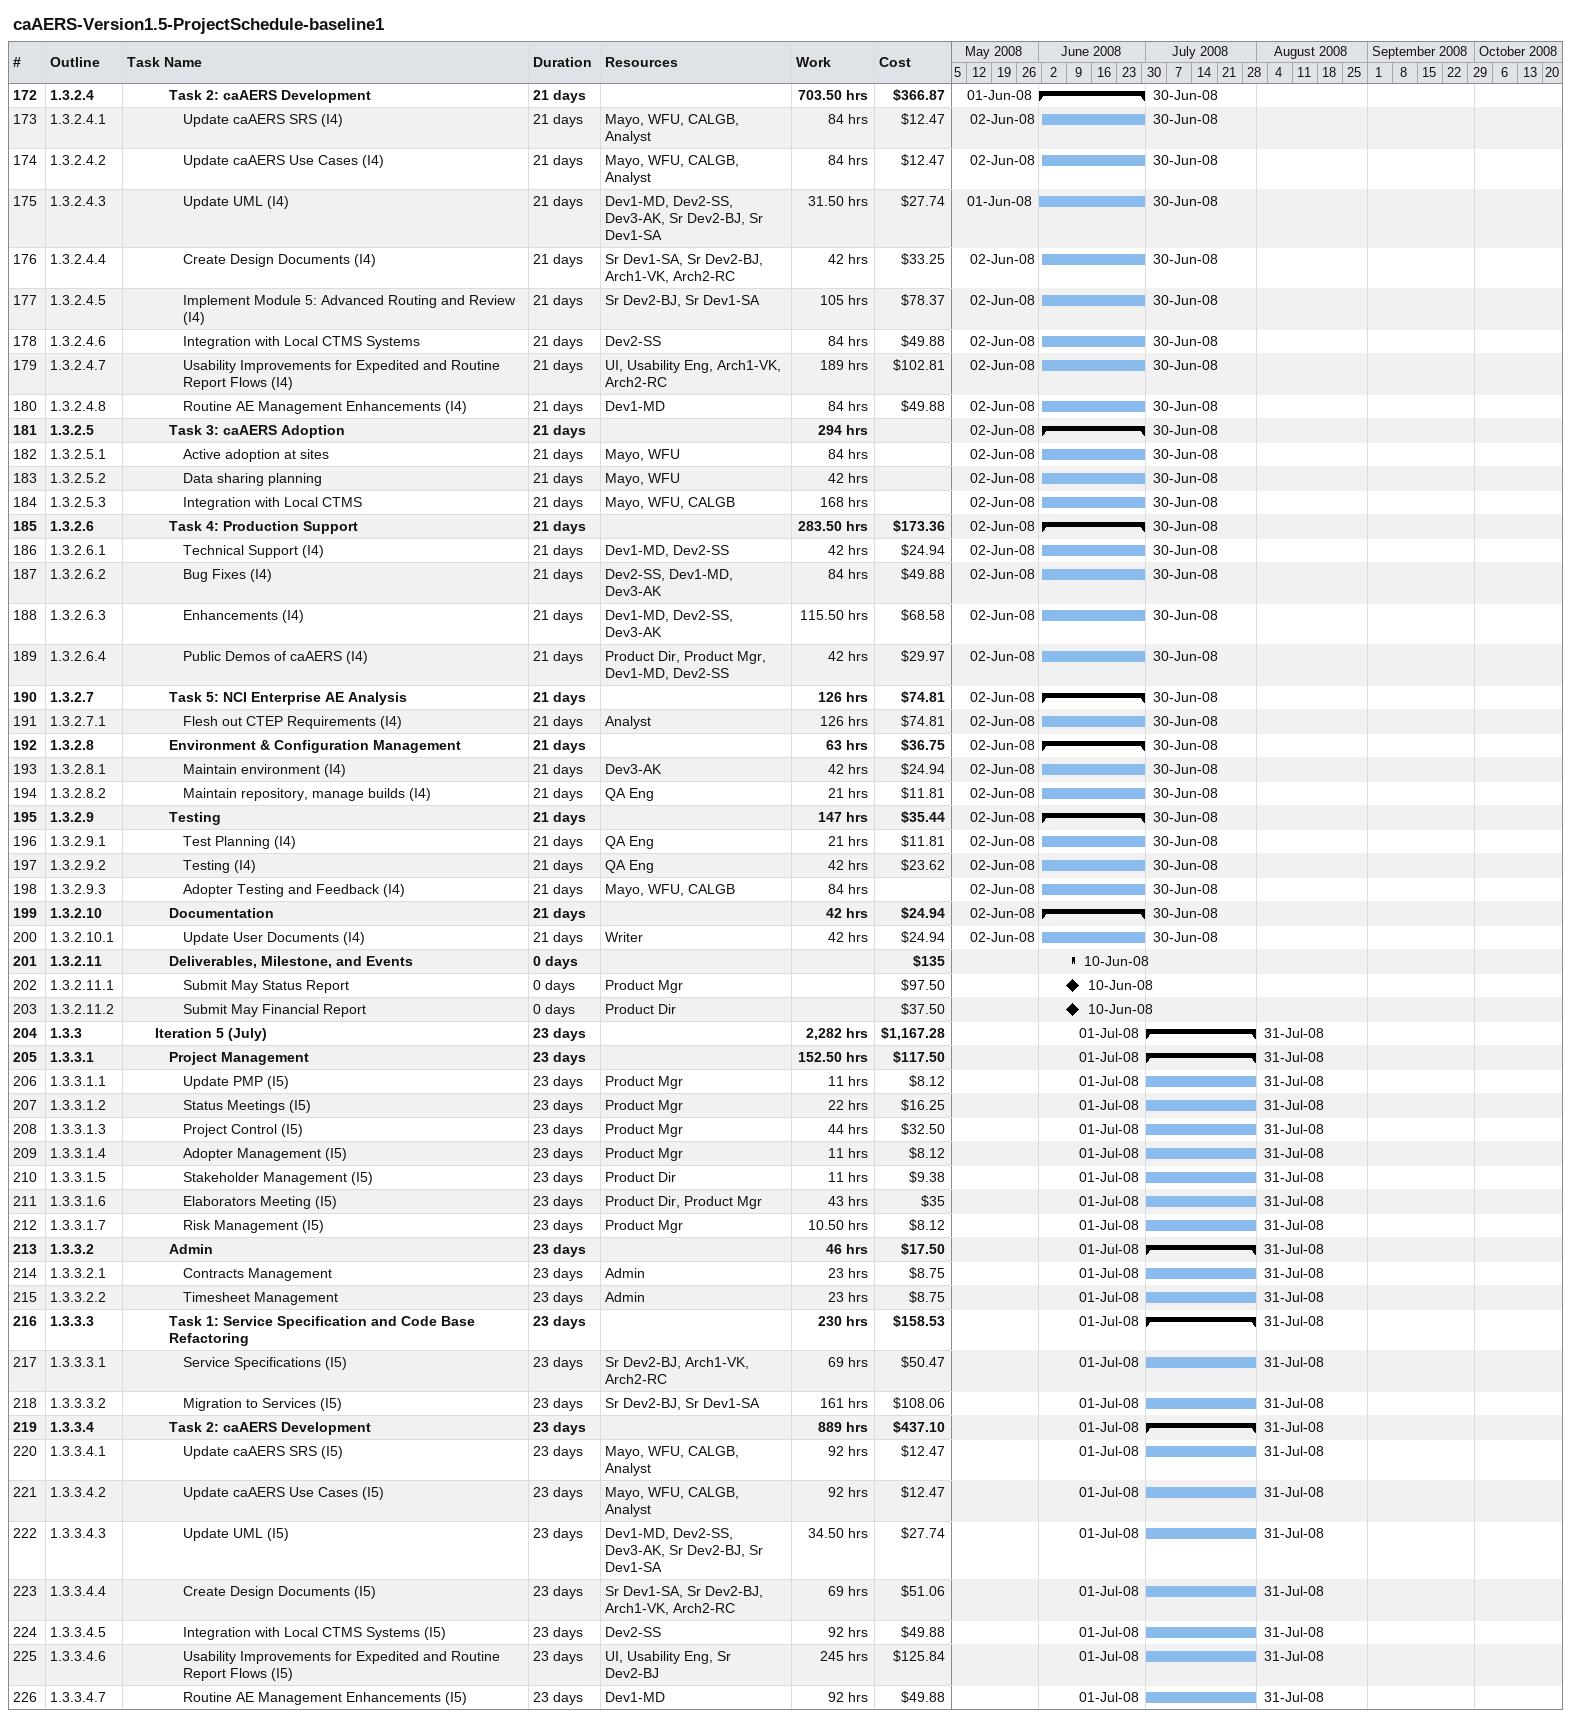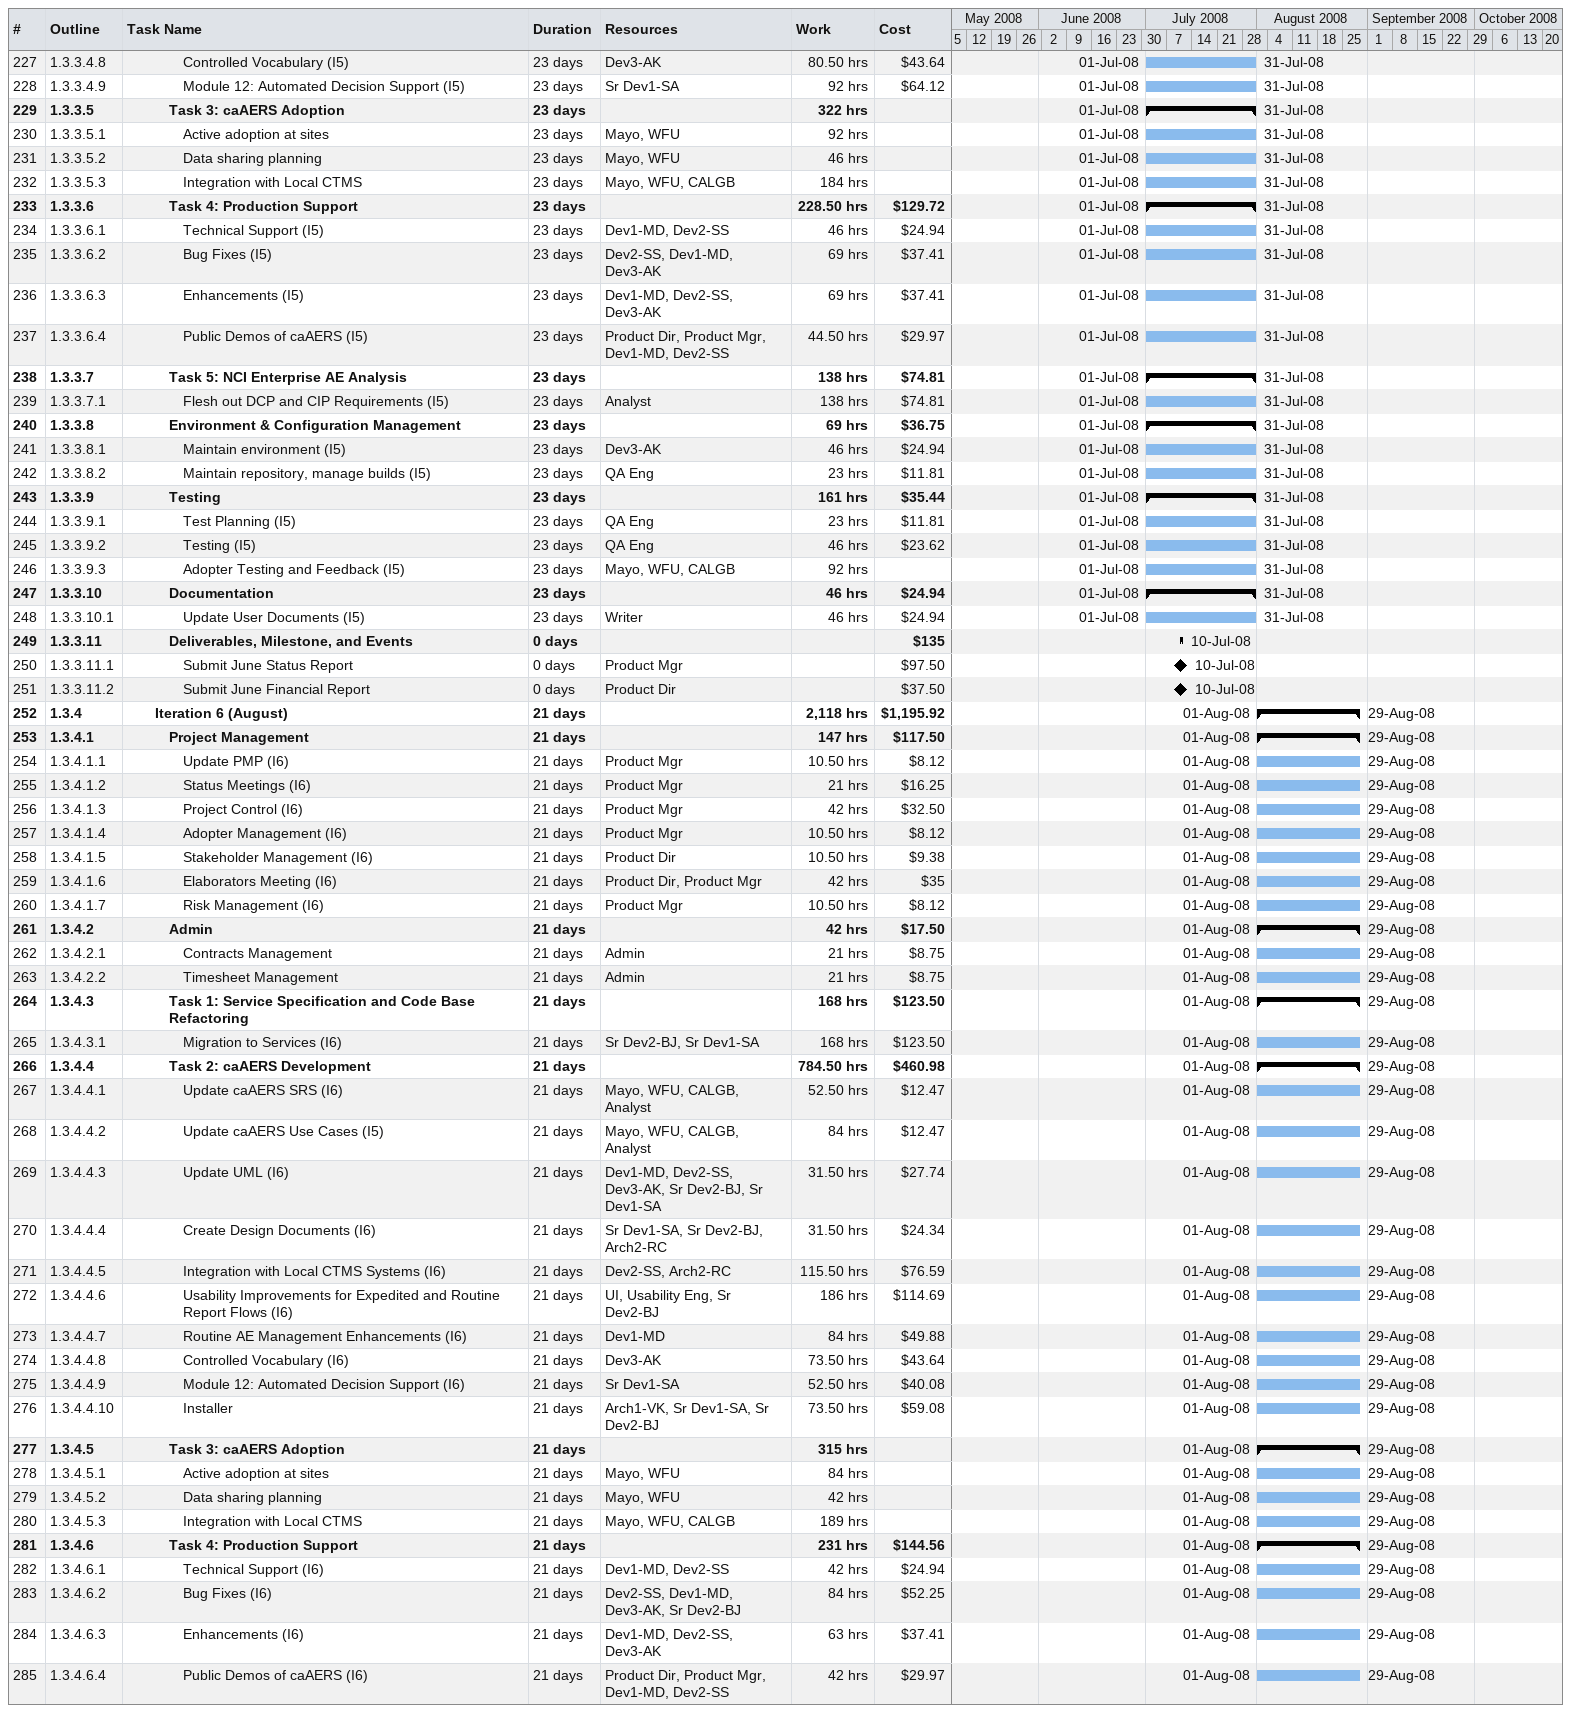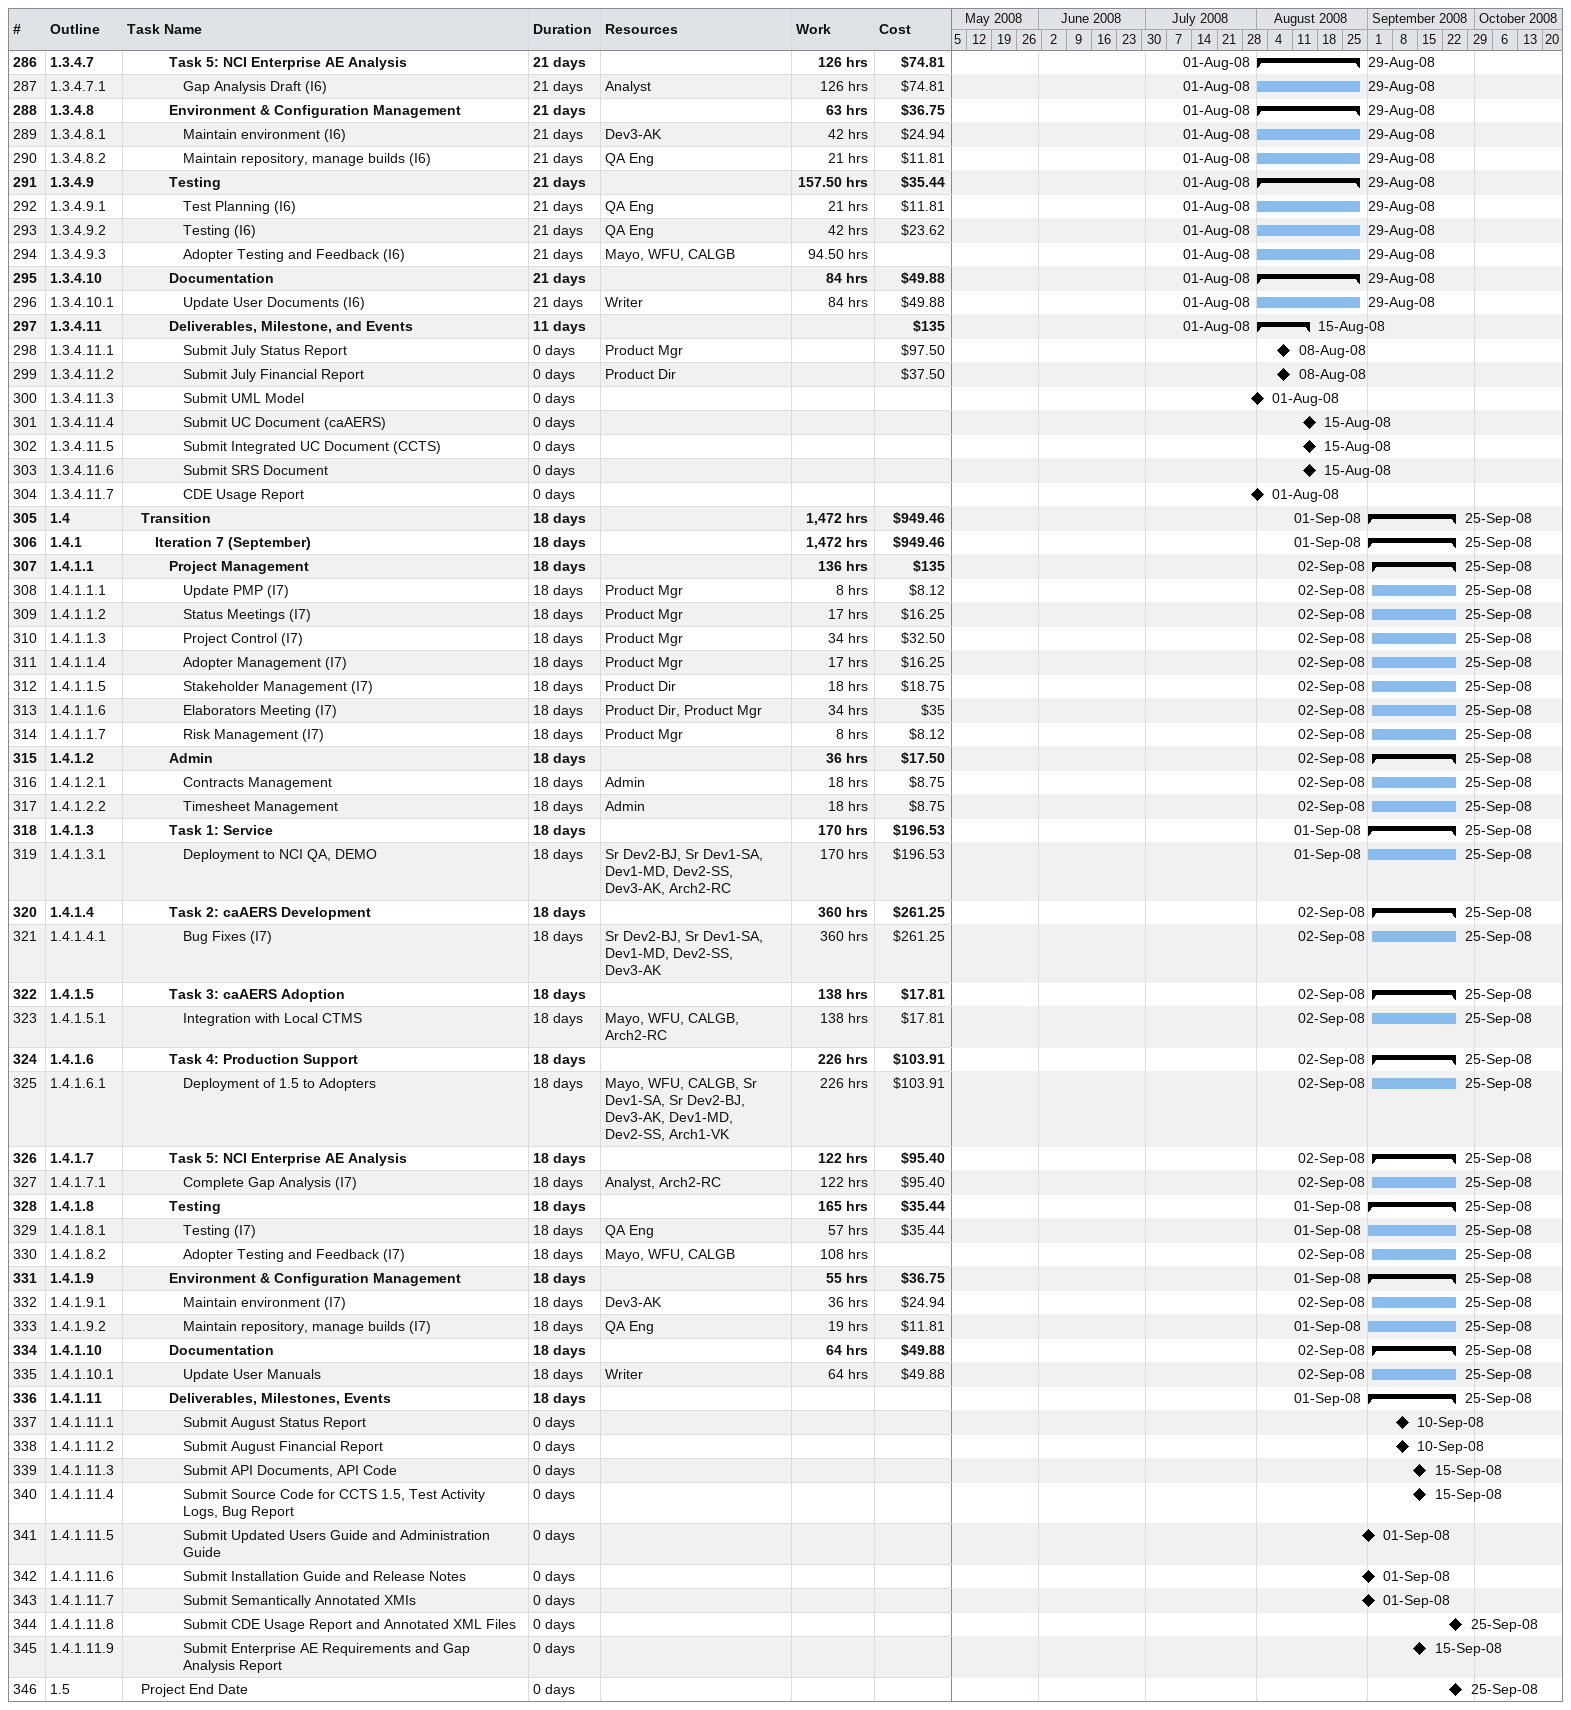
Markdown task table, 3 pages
caAERS-Version1.5-ProjectSchedule-baseline1

| ID | WBS | Task | Duration | Start | Finish | Resources | Work (h) | Cost ($) |
|---|---|---|---|---|---|---|---|---|
| 172 | 1.3.2.4 | **Task 2: caAERS Development** | 21d | 2008-06-01 | 2008-06-30 |  | 703.50 | 366.87 |
| 173 | 1.3.2.4.1 | Update caAERS SRS (I4) | 21d | 2008-06-02 | 2008-06-30 | Mayo, WFU, CALGB, Analyst | 84 | 12.47 |
| 174 | 1.3.2.4.2 | Update caAERS Use Cases (I4) | 21d | 2008-06-02 | 2008-06-30 | Mayo, WFU, CALGB, Analyst | 84 | 12.47 |
| 175 | 1.3.2.4.3 | Update UML (I4) | 21d | 2008-06-01 | 2008-06-30 | Dev1-MD, Dev2-SS, Dev3-AK, Sr Dev2-BJ, Sr Dev1-SA | 31.50 | 27.74 |
| 176 | 1.3.2.4.4 | Create Design Documents (I4) | 21d | 2008-06-02 | 2008-06-30 | Sr Dev1-SA, Sr Dev2-BJ, Arch1-VK, Arch2-RC | 42 | 33.25 |
| 177 | 1.3.2.4.5 | Implement Module 5: Advanced Routing and Review (I4) | 21d | 2008-06-02 | 2008-06-30 | Sr Dev2-BJ, Sr Dev1-SA | 105 | 78.37 |
| 178 | 1.3.2.4.6 | Integration with Local CTMS Systems | 21d | 2008-06-02 | 2008-06-30 | Dev2-SS | 84 | 49.88 |
| 179 | 1.3.2.4.7 | Usability Improvements for Expedited and Routine Report Flows (I4) | 21d | 2008-06-02 | 2008-06-30 | UI, Usability Eng, Arch1-VK, Arch2-RC | 189 | 102.81 |
| 180 | 1.3.2.4.8 | Routine AE Management Enhancements (I4) | 21d | 2008-06-02 | 2008-06-30 | Dev1-MD | 84 | 49.88 |
| 181 | 1.3.2.5 | **Task 3: caAERS Adoption** | 21d | 2008-06-02 | 2008-06-30 |  | 294 |  |
| 182 | 1.3.2.5.1 | Active adoption at sites | 21d | 2008-06-02 | 2008-06-30 | Mayo, WFU | 84 |  |
| 183 | 1.3.2.5.2 | Data sharing planning | 21d | 2008-06-02 | 2008-06-30 | Mayo, WFU | 42 |  |
| 184 | 1.3.2.5.3 | Integration with Local CTMS | 21d | 2008-06-02 | 2008-06-30 | Mayo, WFU, CALGB | 168 |  |
| 185 | 1.3.2.6 | **Task 4: Production Support** | 21d | 2008-06-02 | 2008-06-30 |  | 283.50 | 173.36 |
| 186 | 1.3.2.6.1 | Technical Support (I4) | 21d | 2008-06-02 | 2008-06-30 | Dev1-MD, Dev2-SS | 42 | 24.94 |
| 187 | 1.3.2.6.2 | Bug Fixes (I4) | 21d | 2008-06-02 | 2008-06-30 | Dev2-SS, Dev1-MD, Dev3-AK | 84 | 49.88 |
| 188 | 1.3.2.6.3 | Enhancements (I4) | 21d | 2008-06-02 | 2008-06-30 | Dev1-MD, Dev2-SS, Dev3-AK | 115.50 | 68.58 |
| 189 | 1.3.2.6.4 | Public Demos of caAERS (I4) | 21d | 2008-06-02 | 2008-06-30 | Product Dir, Product Mgr, Dev1-MD, Dev2-SS | 42 | 29.97 |
| 190 | 1.3.2.7 | **Task 5: NCI Enterprise AE Analysis** | 21d | 2008-06-02 | 2008-06-30 |  | 126 | 74.81 |
| 191 | 1.3.2.7.1 | Flesh out CTEP Requirements (I4) | 21d | 2008-06-02 | 2008-06-30 | Analyst | 126 | 74.81 |
| 192 | 1.3.2.8 | **Environment & Configuration Management** | 21d | 2008-06-02 | 2008-06-30 |  | 63 | 36.75 |
| 193 | 1.3.2.8.1 | Maintain environment (I4) | 21d | 2008-06-02 | 2008-06-30 | Dev3-AK | 42 | 24.94 |
| 194 | 1.3.2.8.2 | Maintain repository, manage builds (I4) | 21d | 2008-06-02 | 2008-06-30 | QA Eng | 21 | 11.81 |
| 195 | 1.3.2.9 | **Testing** | 21d | 2008-06-02 | 2008-06-30 |  | 147 | 35.44 |
| 196 | 1.3.2.9.1 | Test Planning (I4) | 21d | 2008-06-02 | 2008-06-30 | QA Eng | 21 | 11.81 |
| 197 | 1.3.2.9.2 | Testing (I4) | 21d | 2008-06-02 | 2008-06-30 | QA Eng | 42 | 23.62 |
| 198 | 1.3.2.9.3 | Adopter Testing and Feedback (I4) | 21d | 2008-06-02 | 2008-06-30 | Mayo, WFU, CALGB | 84 |  |
| 199 | 1.3.2.10 | **Documentation** | 21d | 2008-06-02 | 2008-06-30 |  | 42 | 24.94 |
| 200 | 1.3.2.10.1 | Update User Documents (I4) | 21d | 2008-06-02 | 2008-06-30 | Writer | 42 | 24.94 |
| 201 | 1.3.2.11 | **Deliverables, Milestone, and Events** | 0d | 2008-06-10 | 2008-06-10 |  |  | 135 |
| 202 | 1.3.2.11.1 | Submit May Status Report | 0d | 2008-06-10 | 2008-06-10 | Product Mgr |  | 97.50 |
| 203 | 1.3.2.11.2 | Submit May Financial Report | 0d | 2008-06-10 | 2008-06-10 | Product Dir |  | 37.50 |
| 204 | 1.3.3 | **Iteration 5 (July)** | 23d | 2008-07-01 | 2008-07-31 |  | 2282 | 1167.28 |
| 205 | 1.3.3.1 | **Project Management** | 23d | 2008-07-01 | 2008-07-31 |  | 152.50 | 117.50 |
| 206 | 1.3.3.1.1 | Update PMP (I5) | 23d | 2008-07-01 | 2008-07-31 | Product Mgr | 11 | 8.12 |
| 207 | 1.3.3.1.2 | Status Meetings (I5) | 23d | 2008-07-01 | 2008-07-31 | Product Mgr | 22 | 16.25 |
| 208 | 1.3.3.1.3 | Project Control (I5) | 23d | 2008-07-01 | 2008-07-31 | Product Mgr | 44 | 32.50 |
| 209 | 1.3.3.1.4 | Adopter Management (I5) | 23d | 2008-07-01 | 2008-07-31 | Product Mgr | 11 | 8.12 |
| 210 | 1.3.3.1.5 | Stakeholder Management (I5) | 23d | 2008-07-01 | 2008-07-31 | Product Dir | 11 | 9.38 |
| 211 | 1.3.3.1.6 | Elaborators Meeting (I5) | 23d | 2008-07-01 | 2008-07-31 | Product Dir, Product Mgr | 43 | 35 |
| 212 | 1.3.3.1.7 | Risk Management (I5) | 23d | 2008-07-01 | 2008-07-31 | Product Mgr | 10.50 | 8.12 |
| 213 | 1.3.3.2 | **Admin** | 23d | 2008-07-01 | 2008-07-31 |  | 46 | 17.50 |
| 214 | 1.3.3.2.1 | Contracts Management | 23d | 2008-07-01 | 2008-07-31 | Admin | 23 | 8.75 |
| 215 | 1.3.3.2.2 | Timesheet Management | 23d | 2008-07-01 | 2008-07-31 | Admin | 23 | 8.75 |
| 216 | 1.3.3.3 | **Task 1: Service Specification and Code Base Refactoring** | 23d | 2008-07-01 | 2008-07-31 |  | 230 | 158.53 |
| 217 | 1.3.3.3.1 | Service Specifications (I5) | 23d | 2008-07-01 | 2008-07-31 | Sr Dev2-BJ, Arch1-VK, Arch2-RC | 69 | 50.47 |
| 218 | 1.3.3.3.2 | Migration to Services (I5) | 23d | 2008-07-01 | 2008-07-31 | Sr Dev2-BJ, Sr Dev1-SA | 161 | 108.06 |
| 219 | 1.3.3.4 | **Task 2: caAERS Development** | 23d | 2008-07-01 | 2008-07-31 |  | 889 | 437.10 |
| 220 | 1.3.3.4.1 | Update caAERS SRS (I5) | 23d | 2008-07-01 | 2008-07-31 | Mayo, WFU, CALGB, Analyst | 92 | 12.47 |
| 221 | 1.3.3.4.2 | Update caAERS Use Cases (I5) | 23d | 2008-07-01 | 2008-07-31 | Mayo, WFU, CALGB, Analyst | 92 | 12.47 |
| 222 | 1.3.3.4.3 | Update UML (I5) | 23d | 2008-07-01 | 2008-07-31 | Dev1-MD, Dev2-SS, Dev3-AK, Sr Dev2-BJ, Sr Dev1-SA | 34.50 | 27.74 |
| 223 | 1.3.3.4.4 | Create Design Documents (I5) | 23d | 2008-07-01 | 2008-07-31 | Sr Dev1-SA, Sr Dev2-BJ, Arch1-VK, Arch2-RC | 69 | 51.06 |
| 224 | 1.3.3.4.5 | Integration with Local CTMS Systems (I5) | 23d | 2008-07-01 | 2008-07-31 | Dev2-SS | 92 | 49.88 |
| 225 | 1.3.3.4.6 | Usability Improvements for Expedited and Routine Report Flows (I5) | 23d | 2008-07-01 | 2008-07-31 | UI, Usability Eng, Sr Dev2-BJ | 245 | 125.84 |
| 226 | 1.3.3.4.7 | Routine AE Management Enhancements (I5) | 23d | 2008-07-01 | 2008-07-31 | Dev1-MD | 92 | 49.88 |
| 227 | 1.3.3.4.8 | Controlled Vocabulary (I5) | 23d | 2008-07-01 | 2008-07-31 | Dev3-AK | 80.50 | 43.64 |
| 228 | 1.3.3.4.9 | Module 12: Automated Decision Support (I5) | 23d | 2008-07-01 | 2008-07-31 | Sr Dev1-SA | 92 | 64.12 |
| 229 | 1.3.3.5 | **Task 3: caAERS Adoption** | 23d | 2008-07-01 | 2008-07-31 |  | 322 |  |
| 230 | 1.3.3.5.1 | Active adoption at sites | 23d | 2008-07-01 | 2008-07-31 | Mayo, WFU | 92 |  |
| 231 | 1.3.3.5.2 | Data sharing planning | 23d | 2008-07-01 | 2008-07-31 | Mayo, WFU | 46 |  |
| 232 | 1.3.3.5.3 | Integration with Local CTMS | 23d | 2008-07-01 | 2008-07-31 | Mayo, WFU, CALGB | 184 |  |
| 233 | 1.3.3.6 | **Task 4: Production Support** | 23d | 2008-07-01 | 2008-07-31 |  | 228.50 | 129.72 |
| 234 | 1.3.3.6.1 | Technical Support (I5) | 23d | 2008-07-01 | 2008-07-31 | Dev1-MD, Dev2-SS | 46 | 24.94 |
| 235 | 1.3.3.6.2 | Bug Fixes (I5) | 23d | 2008-07-01 | 2008-07-31 | Dev2-SS, Dev1-MD, Dev3-AK | 69 | 37.41 |
| 236 | 1.3.3.6.3 | Enhancements (I5) | 23d | 2008-07-01 | 2008-07-31 | Dev1-MD, Dev2-SS, Dev3-AK | 69 | 37.41 |
| 237 | 1.3.3.6.4 | Public Demos of caAERS (I5) | 23d | 2008-07-01 | 2008-07-31 | Product Dir, Product Mgr, Dev1-MD, Dev2-SS | 44.50 | 29.97 |
| 238 | 1.3.3.7 | **Task 5: NCI Enterprise AE Analysis** | 23d | 2008-07-01 | 2008-07-31 |  | 138 | 74.81 |
| 239 | 1.3.3.7.1 | Flesh out DCP and CIP Requirements (I5) | 23d | 2008-07-01 | 2008-07-31 | Analyst | 138 | 74.81 |
| 240 | 1.3.3.8 | **Environment & Configuration Management** | 23d | 2008-07-01 | 2008-07-31 |  | 69 | 36.75 |
| 241 | 1.3.3.8.1 | Maintain environment (I5) | 23d | 2008-07-01 | 2008-07-31 | Dev3-AK | 46 | 24.94 |
| 242 | 1.3.3.8.2 | Maintain repository, manage builds (I5) | 23d | 2008-07-01 | 2008-07-31 | QA Eng | 23 | 11.81 |
| 243 | 1.3.3.9 | **Testing** | 23d | 2008-07-01 | 2008-07-31 |  | 161 | 35.44 |
| 244 | 1.3.3.9.1 | Test Planning (I5) | 23d | 2008-07-01 | 2008-07-31 | QA Eng | 23 | 11.81 |
| 245 | 1.3.3.9.2 | Testing (I5) | 23d | 2008-07-01 | 2008-07-31 | QA Eng | 46 | 23.62 |
| 246 | 1.3.3.9.3 | Adopter Testing and Feedback (I5) | 23d | 2008-07-01 | 2008-07-31 | Mayo, WFU, CALGB | 92 |  |
| 247 | 1.3.3.10 | **Documentation** | 23d | 2008-07-01 | 2008-07-31 |  | 46 | 24.94 |
| 248 | 1.3.3.10.1 | Update User Documents (I5) | 23d | 2008-07-01 | 2008-07-31 | Writer | 46 | 24.94 |
| 249 | 1.3.3.11 | **Deliverables, Milestone, and Events** | 0d | 2008-07-10 | 2008-07-10 |  |  | 135 |
| 250 | 1.3.3.11.1 | Submit June Status Report | 0d | 2008-07-10 | 2008-07-10 | Product Mgr |  | 97.50 |
| 251 | 1.3.3.11.2 | Submit June Financial Report | 0d | 2008-07-10 | 2008-07-10 | Product Dir |  | 37.50 |
| 252 | 1.3.4 | **Iteration 6 (August)** | 21d | 2008-08-01 | 2008-08-29 |  | 2118 | 1195.92 |
| 253 | 1.3.4.1 | **Project Management** | 21d | 2008-08-01 | 2008-08-29 |  | 147 | 117.50 |
| 254 | 1.3.4.1.1 | Update PMP (I6) | 21d | 2008-08-01 | 2008-08-29 | Product Mgr | 10.50 | 8.12 |
| 255 | 1.3.4.1.2 | Status Meetings (I6) | 21d | 2008-08-01 | 2008-08-29 | Product Mgr | 21 | 16.25 |
| 256 | 1.3.4.1.3 | Project Control (I6) | 21d | 2008-08-01 | 2008-08-29 | Product Mgr | 42 | 32.50 |
| 257 | 1.3.4.1.4 | Adopter Management (I6) | 21d | 2008-08-01 | 2008-08-29 | Product Mgr | 10.50 | 8.12 |
| 258 | 1.3.4.1.5 | Stakeholder Management (I6) | 21d | 2008-08-01 | 2008-08-29 | Product Dir | 10.50 | 9.38 |
| 259 | 1.3.4.1.6 | Elaborators Meeting (I6) | 21d | 2008-08-01 | 2008-08-29 | Product Dir, Product Mgr | 42 | 35 |
| 260 | 1.3.4.1.7 | Risk Management (I6) | 21d | 2008-08-01 | 2008-08-29 | Product Mgr | 10.50 | 8.12 |
| 261 | 1.3.4.2 | **Admin** | 21d | 2008-08-01 | 2008-08-29 |  | 42 | 17.50 |
| 262 | 1.3.4.2.1 | Contracts Management | 21d | 2008-08-01 | 2008-08-29 | Admin | 21 | 8.75 |
| 263 | 1.3.4.2.2 | Timesheet Management | 21d | 2008-08-01 | 2008-08-29 | Admin | 21 | 8.75 |
| 264 | 1.3.4.3 | **Task 1: Service Specification and Code Base Refactoring** | 21d | 2008-08-01 | 2008-08-29 |  | 168 | 123.50 |
| 265 | 1.3.4.3.1 | Migration to Services (I6) | 21d | 2008-08-01 | 2008-08-29 | Sr Dev2-BJ, Sr Dev1-SA | 168 | 123.50 |
| 266 | 1.3.4.4 | **Task 2: caAERS Development** | 21d | 2008-08-01 | 2008-08-29 |  | 784.50 | 460.98 |
| 267 | 1.3.4.4.1 | Update caAERS SRS (I6) | 21d | 2008-08-01 | 2008-08-29 | Mayo, WFU, CALGB, Analyst | 52.50 | 12.47 |
| 268 | 1.3.4.4.2 | Update caAERS Use Cases (I5) | 21d | 2008-08-01 | 2008-08-29 | Mayo, WFU, CALGB, Analyst | 84 | 12.47 |
| 269 | 1.3.4.4.3 | Update UML (I6) | 21d | 2008-08-01 | 2008-08-29 | Dev1-MD, Dev2-SS, Dev3-AK, Sr Dev2-BJ, Sr Dev1-SA | 31.50 | 27.74 |
| 270 | 1.3.4.4.4 | Create Design Documents (I6) | 21d | 2008-08-01 | 2008-08-29 | Sr Dev1-SA, Sr Dev2-BJ, Arch2-RC | 31.50 | 24.34 |
| 271 | 1.3.4.4.5 | Integration with Local CTMS Systems (I6) | 21d | 2008-08-01 | 2008-08-29 | Dev2-SS, Arch2-RC | 115.50 | 76.59 |
| 272 | 1.3.4.4.6 | Usability Improvements for Expedited and Routine Report Flows (I6) | 21d | 2008-08-01 | 2008-08-29 | UI, Usability Eng, Sr Dev2-BJ | 186 | 114.69 |
| 273 | 1.3.4.4.7 | Routine AE Management Enhancements (I6) | 21d | 2008-08-01 | 2008-08-29 | Dev1-MD | 84 | 49.88 |
| 274 | 1.3.4.4.8 | Controlled Vocabulary (I6) | 21d | 2008-08-01 | 2008-08-29 | Dev3-AK | 73.50 | 43.64 |
| 275 | 1.3.4.4.9 | Module 12: Automated Decision Support (I6) | 21d | 2008-08-01 | 2008-08-29 | Sr Dev1-SA | 52.50 | 40.08 |
| 276 | 1.3.4.4.10 | Installer | 21d | 2008-08-01 | 2008-08-29 | Arch1-VK, Sr Dev1-SA, Sr Dev2-BJ | 73.50 | 59.08 |
| 277 | 1.3.4.5 | **Task 3: caAERS Adoption** | 21d | 2008-08-01 | 2008-08-29 |  | 315 |  |
| 278 | 1.3.4.5.1 | Active adoption at sites | 21d | 2008-08-01 | 2008-08-29 | Mayo, WFU | 84 |  |
| 279 | 1.3.4.5.2 | Data sharing planning | 21d | 2008-08-01 | 2008-08-29 | Mayo, WFU | 42 |  |
| 280 | 1.3.4.5.3 | Integration with Local CTMS | 21d | 2008-08-01 | 2008-08-29 | Mayo, WFU, CALGB | 189 |  |
| 281 | 1.3.4.6 | **Task 4: Production Support** | 21d | 2008-08-01 | 2008-08-29 |  | 231 | 144.56 |
| 282 | 1.3.4.6.1 | Technical Support (I6) | 21d | 2008-08-01 | 2008-08-29 | Dev1-MD, Dev2-SS | 42 | 24.94 |
| 283 | 1.3.4.6.2 | Bug Fixes (I6) | 21d | 2008-08-01 | 2008-08-29 | Dev2-SS, Dev1-MD, Dev3-AK, Sr Dev2-BJ | 84 | 52.25 |
| 284 | 1.3.4.6.3 | Enhancements (I6) | 21d | 2008-08-01 | 2008-08-29 | Dev1-MD, Dev2-SS, Dev3-AK | 63 | 37.41 |
| 285 | 1.3.4.6.4 | Public Demos of caAERS (I6) | 21d | 2008-08-01 | 2008-08-29 | Product Dir, Product Mgr, Dev1-MD, Dev2-SS | 42 | 29.97 |
| 286 | 1.3.4.7 | **Task 5: NCI Enterprise AE Analysis** | 21d | 2008-08-01 | 2008-08-29 |  | 126 | 74.81 |
| 287 | 1.3.4.7.1 | Gap Analysis Draft (I6) | 21d | 2008-08-01 | 2008-08-29 | Analyst | 126 | 74.81 |
| 288 | 1.3.4.8 | **Environment & Configuration Management** | 21d | 2008-08-01 | 2008-08-29 |  | 63 | 36.75 |
| 289 | 1.3.4.8.1 | Maintain environment (I6) | 21d | 2008-08-01 | 2008-08-29 | Dev3-AK | 42 | 24.94 |
| 290 | 1.3.4.8.2 | Maintain repository, manage builds (I6) | 21d | 2008-08-01 | 2008-08-29 | QA Eng | 21 | 11.81 |
| 291 | 1.3.4.9 | **Testing** | 21d | 2008-08-01 | 2008-08-29 |  | 157.50 | 35.44 |
| 292 | 1.3.4.9.1 | Test Planning (I6) | 21d | 2008-08-01 | 2008-08-29 | QA Eng | 21 | 11.81 |
| 293 | 1.3.4.9.2 | Testing (I6) | 21d | 2008-08-01 | 2008-08-29 | QA Eng | 42 | 23.62 |
| 294 | 1.3.4.9.3 | Adopter Testing and Feedback (I6) | 21d | 2008-08-01 | 2008-08-29 | Mayo, WFU, CALGB | 94.50 |  |
| 295 | 1.3.4.10 | **Documentation** | 21d | 2008-08-01 | 2008-08-29 |  | 84 | 49.88 |
| 296 | 1.3.4.10.1 | Update User Documents (I6) | 21d | 2008-08-01 | 2008-08-29 | Writer | 84 | 49.88 |
| 297 | 1.3.4.11 | **Deliverables, Milestone, and Events** | 11d | 2008-08-01 | 2008-08-15 |  |  | 135 |
| 298 | 1.3.4.11.1 | Submit July Status Report | 0d | 2008-08-08 | 2008-08-08 | Product Mgr |  | 97.50 |
| 299 | 1.3.4.11.2 | Submit July Financial Report | 0d | 2008-08-08 | 2008-08-08 | Product Dir |  | 37.50 |
| 300 | 1.3.4.11.3 | Submit UML Model | 0d | 2008-08-01 | 2008-08-01 |  |  |  |
| 301 | 1.3.4.11.4 | Submit UC Document (caAERS) | 0d | 2008-08-15 | 2008-08-15 |  |  |  |
| 302 | 1.3.4.11.5 | Submit Integrated UC Document (CCTS) | 0d | 2008-08-15 | 2008-08-15 |  |  |  |
| 303 | 1.3.4.11.6 | Submit SRS Document | 0d | 2008-08-15 | 2008-08-15 |  |  |  |
| 304 | 1.3.4.11.7 | CDE Usage Report | 0d | 2008-08-01 | 2008-08-01 |  |  |  |
| 305 | 1.4 | **Transition** | 18d | 2008-09-01 | 2008-09-25 |  | 1472 | 949.46 |
| 306 | 1.4.1 | **Iteration 7 (September)** | 18d | 2008-09-01 | 2008-09-25 |  | 1472 | 949.46 |
| 307 | 1.4.1.1 | **Project Management** | 18d | 2008-09-02 | 2008-09-25 |  | 136 | 135 |
| 308 | 1.4.1.1.1 | Update PMP (I7) | 18d | 2008-09-02 | 2008-09-25 | Product Mgr | 8 | 8.12 |
| 309 | 1.4.1.1.2 | Status Meetings (I7) | 18d | 2008-09-02 | 2008-09-25 | Product Mgr | 17 | 16.25 |
| 310 | 1.4.1.1.3 | Project Control (I7) | 18d | 2008-09-02 | 2008-09-25 | Product Mgr | 34 | 32.50 |
| 311 | 1.4.1.1.4 | Adopter Management (I7) | 18d | 2008-09-02 | 2008-09-25 | Product Mgr | 17 | 16.25 |
| 312 | 1.4.1.1.5 | Stakeholder Management (I7) | 18d | 2008-09-02 | 2008-09-25 | Product Dir | 18 | 18.75 |
| 313 | 1.4.1.1.6 | Elaborators Meeting (I7) | 18d | 2008-09-02 | 2008-09-25 | Product Dir, Product Mgr | 34 | 35 |
| 314 | 1.4.1.1.7 | Risk Management (I7) | 18d | 2008-09-02 | 2008-09-25 | Product Mgr | 8 | 8.12 |
| 315 | 1.4.1.2 | **Admin** | 18d | 2008-09-02 | 2008-09-25 |  | 36 | 17.50 |
| 316 | 1.4.1.2.1 | Contracts Management | 18d | 2008-09-02 | 2008-09-25 | Admin | 18 | 8.75 |
| 317 | 1.4.1.2.2 | Timesheet Management | 18d | 2008-09-02 | 2008-09-25 | Admin | 18 | 8.75 |
| 318 | 1.4.1.3 | **Task 1: Service** | 18d | 2008-09-01 | 2008-09-25 |  | 170 | 196.53 |
| 319 | 1.4.1.3.1 | Deployment to NCI QA, DEMO | 18d | 2008-09-01 | 2008-09-25 | Sr Dev2-BJ, Sr Dev1-SA, Dev1-MD, Dev2-SS, Dev3-AK, Arch2-RC | 170 | 196.53 |
| 320 | 1.4.1.4 | **Task 2: caAERS Development** | 18d | 2008-09-02 | 2008-09-25 |  | 360 | 261.25 |
| 321 | 1.4.1.4.1 | Bug Fixes (I7) | 18d | 2008-09-02 | 2008-09-25 | Sr Dev2-BJ, Sr Dev1-SA, Dev1-MD, Dev2-SS, Dev3-AK | 360 | 261.25 |
| 322 | 1.4.1.5 | **Task 3: caAERS Adoption** | 18d | 2008-09-02 | 2008-09-25 |  | 138 | 17.81 |
| 323 | 1.4.1.5.1 | Integration with Local CTMS | 18d | 2008-09-02 | 2008-09-25 | Mayo, WFU, CALGB, Arch2-RC | 138 | 17.81 |
| 324 | 1.4.1.6 | **Task 4: Production Support** | 18d | 2008-09-02 | 2008-09-25 |  | 226 | 103.91 |
| 325 | 1.4.1.6.1 | Deployment of 1.5 to Adopters | 18d | 2008-09-02 | 2008-09-25 | Mayo, WFU, CALGB, Sr Dev1-SA, Sr Dev2-BJ, Dev3-AK, Dev1-MD, Dev2-SS, Arch1-VK | 226 | 103.91 |
| 326 | 1.4.1.7 | **Task 5: NCI Enterprise AE Analysis** | 18d | 2008-09-02 | 2008-09-25 |  | 122 | 95.40 |
| 327 | 1.4.1.7.1 | Complete Gap Analysis (I7) | 18d | 2008-09-02 | 2008-09-25 | Analyst, Arch2-RC | 122 | 95.40 |
| 328 | 1.4.1.8 | **Testing** | 18d | 2008-09-01 | 2008-09-25 |  | 165 | 35.44 |
| 329 | 1.4.1.8.1 | Testing (I7) | 18d | 2008-09-01 | 2008-09-25 | QA Eng | 57 | 35.44 |
| 330 | 1.4.1.8.2 | Adopter Testing and Feedback (I7) | 18d | 2008-09-02 | 2008-09-25 | Mayo, WFU, CALGB | 108 |  |
| 331 | 1.4.1.9 | **Environment & Configuration Management** | 18d | 2008-09-01 | 2008-09-25 |  | 55 | 36.75 |
| 332 | 1.4.1.9.1 | Maintain environment (I7) | 18d | 2008-09-02 | 2008-09-25 | Dev3-AK | 36 | 24.94 |
| 333 | 1.4.1.9.2 | Maintain repository, manage builds (I7) | 18d | 2008-09-01 | 2008-09-25 | QA Eng | 19 | 11.81 |
| 334 | 1.4.1.10 | **Documentation** | 18d | 2008-09-02 | 2008-09-25 |  | 64 | 49.88 |
| 335 | 1.4.1.10.1 | Update User Manuals | 18d | 2008-09-02 | 2008-09-25 | Writer | 64 | 49.88 |
| 336 | 1.4.1.11 | **Deliverables, Milestones, Events** | 18d | 2008-09-01 | 2008-09-25 |  |  |  |
| 337 | 1.4.1.11.1 | Submit August Status Report | 0d | 2008-09-10 | 2008-09-10 |  |  |  |
| 338 | 1.4.1.11.2 | Submit August Financial Report | 0d | 2008-09-10 | 2008-09-10 |  |  |  |
| 339 | 1.4.1.11.3 | Submit API Documents, API Code | 0d | 2008-09-15 | 2008-09-15 |  |  |  |
| 340 | 1.4.1.11.4 | Submit Source Code for CCTS 1.5, Test Activity Logs, Bug Report | 0d | 2008-09-15 | 2008-09-15 |  |  |  |
| 341 | 1.4.1.11.5 | Submit Updated Users Guide and Administration Guide | 0d | 2008-09-01 | 2008-09-01 |  |  |  |
| 342 | 1.4.1.11.6 | Submit Installation Guide and Release Notes | 0d | 2008-09-01 | 2008-09-01 |  |  |  |
| 343 | 1.4.1.11.7 | Submit Semantically Annotated XMIs | 0d | 2008-09-01 | 2008-09-01 |  |  |  |
| 344 | 1.4.1.11.8 | Submit CDE Usage Report and Annotated XML Files | 0d | 2008-09-25 | 2008-09-25 |  |  |  |
| 345 | 1.4.1.11.9 | Submit Enterprise AE Requirements and Gap Analysis Report | 0d | 2008-09-15 | 2008-09-15 |  |  |  |
| 346 | 1.5 | Project End Date | 0d | 2008-09-25 | 2008-09-25 |  |  |  |
